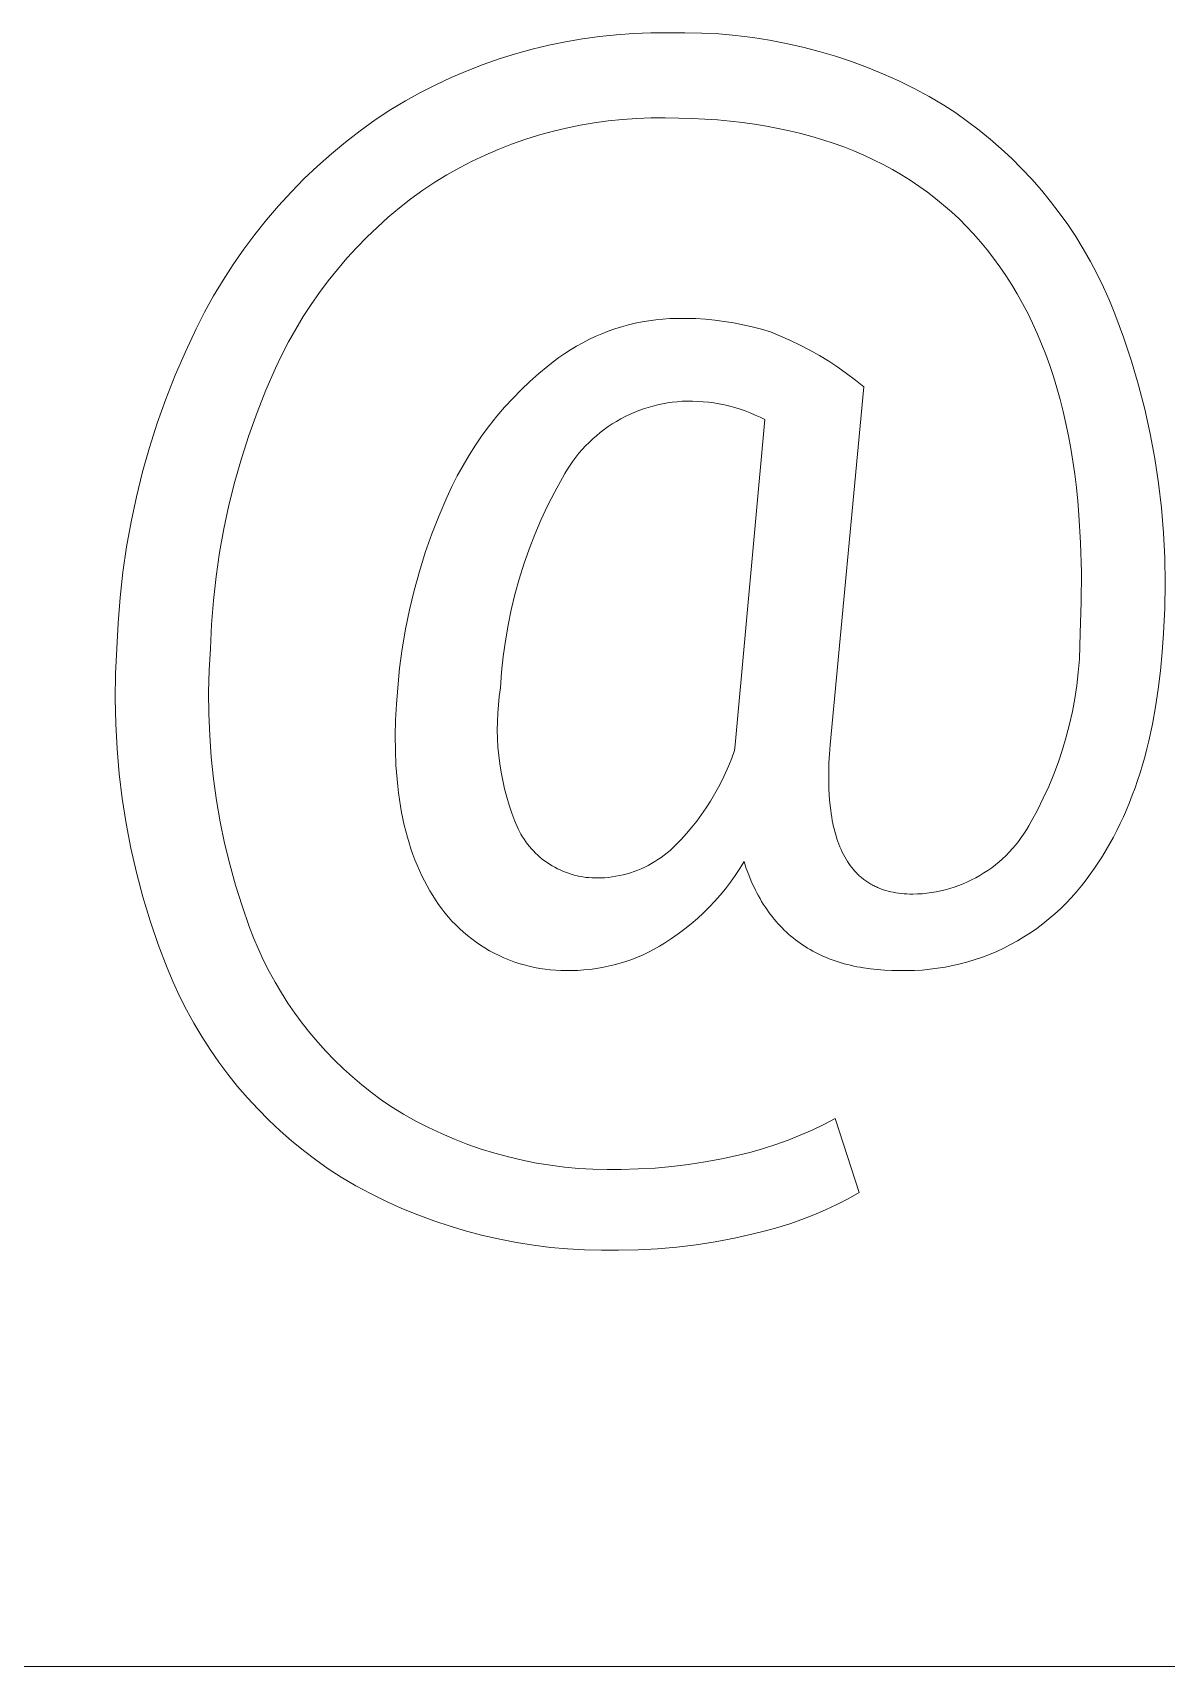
# Model space of a CAD drawing. Header units: millimetres. Extents: x 578 to 4608, y -138 to 2677.
# Drawn here: x 3413.9 to 3459.9, y 87 to 153.3 of the extents above; entities that cross this region are included whole.
import ezdxf

# ---------------------------------------------------------------- set-up
doc = ezdxf.new("R2010")
doc.units = ezdxf.units.MM
doc.header["$MEASUREMENT"] = 0
doc.layers.add('Domyślny', color=7, linetype='Continuous', true_color=0x000000)

msp = doc.modelspace()

# ---------------------------------------------------------------- linework, layer by layer
at = {"layer": 'Domyślny', "color": 18, "lineweight": 15, "true_color": 0x000000}
for p, q in [((3436.19, 153.006), (3436.879, 153.101)), ((3436.879, 153.101), (3437.572, 153.172)), ((3437.572, 153.172), (3438.266, 153.22)), ((3438.266, 153.22), (3438.961, 153.245)), ((3438.961, 153.245), (3439.657, 153.246)), ((3439.657, 153.246), (3440.347, 153.255)), ((3440.347, 153.255), (3441.036, 153.24)), ((3441.036, 153.24), (3441.725, 153.203)), ((3441.725, 153.203), (3442.412, 153.142)), ((3442.412, 153.142), (3443.097, 153.058)), ((3433.476, 152.4), (3434.146, 152.586)), ((3434.146, 152.586), (3434.823, 152.749)), ((3434.823, 152.749), (3435.504, 152.889)), ((3435.504, 152.889), (3436.19, 153.006)), ((3443.097, 153.058), (3443.778, 152.952)), ((3443.778, 152.952), (3444.456, 152.822)), ((3444.456, 152.822), (3445.129, 152.67)), ((3445.129, 152.67), (3445.796, 152.496)), ((3445.796, 152.496), (3446.457, 152.299)), ((3431.507, 151.71), (3432.155, 151.962)), ((3432.155, 151.962), (3432.812, 152.192)), ((3432.812, 152.192), (3433.476, 152.4)), ((3446.457, 152.299), (3447.111, 152.081)), ((3447.111, 152.081), (3447.758, 151.84)), ((3447.758, 151.84), (3448.396, 151.578)), ((3429.617, 150.826), (3430.237, 151.141)), ((3430.237, 151.141), (3430.867, 151.436)), ((3430.867, 151.436), (3431.507, 151.71)), ((3448.396, 151.578), (3449.025, 151.295)), ((3449.025, 151.295), (3449.644, 150.99)), ((3428.41, 150.133), (3429.008, 150.489)), ((3429.008, 150.489), (3429.617, 150.826)), ((3449.644, 150.99), (3450.252, 150.665)), ((3450.252, 150.665), (3450.85, 150.32)), ((3427.785, 149.715), (3428.41, 150.133)), ((3438.392, 149.778), (3437.814, 149.738)), ((3438.97, 149.797), (3438.392, 149.778)), ((3439.549, 149.797), (3438.97, 149.797)), ((3440.094, 149.792), (3439.549, 149.797)), ((3440.629, 149.776), (3440.094, 149.792)), ((3441.156, 149.75), (3440.629, 149.776)), ((3450.85, 150.32), (3451.338, 149.997)), ((3451.338, 149.997), (3451.816, 149.658)), ((3426.579, 148.817), (3427.174, 149.276)), ((3427.174, 149.276), (3427.785, 149.715)), ((3434.963, 149.25), (3434.405, 149.095)), ((3435.526, 149.386), (3434.963, 149.25)), ((3436.093, 149.503), (3435.526, 149.386)), ((3436.664, 149.601), (3436.093, 149.503)), ((3437.238, 149.68), (3436.664, 149.601)), ((3437.814, 149.738), (3437.238, 149.68)), ((3441.673, 149.713), (3441.156, 149.75)), ((3442.182, 149.666), (3441.673, 149.713)), ((3442.682, 149.609), (3442.182, 149.666)), ((3443.174, 149.541), (3442.682, 149.609)), ((3443.656, 149.462), (3443.174, 149.541)), ((3444.13, 149.373), (3443.656, 149.462)), ((3444.595, 149.274), (3444.13, 149.373)), ((3445.051, 149.164), (3444.595, 149.274)), ((3445.499, 149.044), (3445.051, 149.164)), ((3451.816, 149.658), (3452.282, 149.303)), ((3452.282, 149.303), (3452.737, 148.933)), ((3426, 148.338), (3426.579, 148.817)), ((3432.767, 148.517), (3432.235, 148.287)), ((3433.307, 148.728), (3432.767, 148.517)), ((3433.853, 148.921), (3433.307, 148.728)), ((3434.405, 149.095), (3433.853, 148.921)), ((3445.938, 148.913), (3445.499, 149.044)), ((3446.367, 148.772), (3445.938, 148.913)), ((3446.789, 148.62), (3446.367, 148.772)), ((3447.201, 148.458), (3446.789, 148.62)), ((3447.604, 148.286), (3447.201, 148.458)), ((3452.737, 148.933), (3453.178, 148.548)), ((3453.178, 148.548), (3453.606, 148.148)), ((3424.891, 147.321), (3425.437, 147.839)), ((3425.437, 147.839), (3426, 148.338)), ((3431.712, 148.04), (3431.197, 147.775)), ((3432.235, 148.287), (3431.712, 148.04)), ((3447.999, 148.103), (3447.604, 148.286)), ((3448.385, 147.909), (3447.999, 148.103)), ((3448.763, 147.705), (3448.385, 147.909)), ((3453.606, 148.148), (3454.021, 147.734)), ((3424.364, 146.785), (3424.891, 147.321)), ((3430.195, 147.193), (3429.706, 146.86)), ((3430.691, 147.493), (3430.195, 147.193)), ((3431.197, 147.775), (3430.691, 147.493)), ((3449.131, 147.491), (3448.763, 147.705)), ((3449.491, 147.266), (3449.131, 147.491)), ((3449.842, 147.031), (3449.491, 147.266)), ((3454.021, 147.734), (3454.422, 147.307)), ((3454.422, 147.307), (3454.808, 146.866)), ((3423.855, 146.232), (3424.364, 146.785)), ((3429.229, 146.511), (3428.763, 146.146)), ((3429.706, 146.86), (3429.229, 146.511)), ((3450.184, 146.785), (3449.842, 147.031)), ((3450.518, 146.529), (3450.184, 146.785)), ((3450.843, 146.262), (3450.518, 146.529)), ((3454.808, 146.866), (3455.18, 146.413)), ((3423.365, 145.661), (3423.855, 146.232)), ((3428.763, 146.146), (3428.31, 145.766)), ((3451.159, 145.985), (3450.843, 146.262)), ((3451.466, 145.697), (3451.159, 145.985)), ((3455.18, 146.413), (3455.536, 145.947)), ((3455.536, 145.947), (3455.876, 145.47)), ((3422.895, 145.074), (3423.365, 145.661)), ((3427.869, 145.371), (3427.442, 144.962)), ((3428.31, 145.766), (3427.869, 145.371)), ((3451.764, 145.399), (3451.466, 145.697)), ((3452.054, 145.091), (3451.764, 145.399)), ((3455.876, 145.47), (3456.2, 144.982)), ((3422.017, 143.854), (3422.446, 144.472)), ((3422.446, 144.472), (3422.895, 145.074)), ((3427.028, 144.539), (3426.629, 144.102)), ((3427.442, 144.962), (3427.028, 144.539)), ((3452.335, 144.772), (3452.054, 145.091)), ((3452.608, 144.442), (3452.335, 144.772)), ((3456.2, 144.982), (3456.508, 144.484)), ((3456.508, 144.484), (3456.799, 143.975)), ((3421.609, 143.222), (3422.017, 143.854)), ((3426.629, 144.102), (3426.244, 143.652)), ((3452.871, 144.104), (3452.608, 144.442)), ((3453.125, 143.756), (3452.871, 144.104)), ((3456.799, 143.975), (3457.072, 143.457)), ((3421.224, 142.577), (3421.609, 143.222)), ((3425.874, 143.19), (3425.52, 142.716)), ((3426.244, 143.652), (3425.874, 143.19)), ((3453.369, 143.399), (3453.125, 143.756)), ((3453.604, 143.032), (3453.369, 143.399)), ((3457.072, 143.457), (3457.329, 142.93)), ((3420.86, 141.918), (3421.224, 142.577)), ((3425.52, 142.716), (3425.182, 142.231)), ((3453.83, 142.656), (3453.604, 143.032)), ((3454.046, 142.27), (3453.83, 142.656)), ((3457.329, 142.93), (3457.567, 142.395)), ((3420.519, 141.248), (3420.86, 141.918)), ((3425.182, 142.231), (3424.859, 141.735)), ((3454.253, 141.875), (3454.046, 142.27)), ((3454.45, 141.47), (3454.253, 141.875)), ((3457.567, 142.395), (3457.788, 141.852)), ((3457.788, 141.852), (3458.14, 140.899)), ((3420.077, 140.311), (3420.519, 141.248)), ((3424.554, 141.228), (3424.265, 140.711)), ((3424.859, 141.735), (3424.554, 141.228)), ((3437.237, 141.145), (3437.506, 141.239)), ((3437.506, 141.239), (3437.777, 141.324)), ((3437.777, 141.324), (3438.051, 141.399)), ((3438.051, 141.399), (3438.328, 141.466)), ((3438.328, 141.466), (3438.606, 141.523)), ((3438.606, 141.523), (3438.887, 141.57)), ((3438.887, 141.57), (3439.168, 141.608)), ((3439.168, 141.608), (3439.451, 141.636)), ((3439.451, 141.636), (3439.735, 141.655)), ((3439.735, 141.655), (3440.019, 141.664)), ((3440.019, 141.664), (3440.405, 141.665)), ((3440.405, 141.665), (3440.79, 141.654)), ((3440.79, 141.654), (3441.175, 141.63)), ((3441.175, 141.63), (3441.558, 141.593)), ((3441.558, 141.593), (3441.941, 141.544)), ((3441.941, 141.544), (3442.321, 141.482)), ((3442.321, 141.482), (3442.699, 141.409)), ((3442.699, 141.409), (3443.075, 141.323)), ((3443.075, 141.323), (3443.448, 141.224)), ((3443.448, 141.224), (3443.817, 141.114)), ((3454.638, 141.056), (3454.45, 141.47)), ((3424.265, 140.711), (3423.994, 140.186)), ((3435.707, 140.396), (3435.951, 140.542)), ((3435.951, 140.542), (3436.2, 140.68)), ((3436.2, 140.68), (3436.453, 140.809)), ((3436.453, 140.809), (3436.711, 140.93)), ((3436.711, 140.93), (3436.972, 141.042)), ((3436.972, 141.042), (3437.237, 141.145)), ((3443.817, 141.114), (3444.227, 140.95)), ((3444.227, 140.95), (3444.631, 140.772)), ((3444.631, 140.772), (3445.028, 140.581)), ((3445.028, 140.581), (3445.419, 140.377)), ((3454.817, 140.632), (3454.638, 141.056)), ((3454.986, 140.199), (3454.817, 140.632)), ((3458.14, 140.899), (3458.459, 139.935)), ((3419.665, 139.36), (3420.077, 140.311)), ((3423.994, 140.186), (3423.74, 139.651)), ((3434.785, 139.732), (3435.007, 139.909)), ((3435.007, 139.909), (3435.235, 140.079)), ((3435.235, 140.079), (3435.468, 140.242)), ((3435.468, 140.242), (3435.707, 140.396)), ((3445.419, 140.377), (3445.803, 140.16)), ((3445.803, 140.16), (3446.18, 139.929)), ((3446.18, 139.929), (3446.548, 139.687)), ((3455.146, 139.756), (3454.986, 140.199)), ((3458.459, 139.935), (3458.745, 138.96)), ((3419.285, 138.395), (3419.665, 139.36)), ((3423.74, 139.651), (3423.347, 138.753)), ((3434.049, 139.101), (3434.412, 139.423)), ((3434.412, 139.423), (3434.785, 139.732)), ((3446.548, 139.687), (3446.908, 139.432)), ((3446.908, 139.432), (3447.26, 139.165)), ((3447.26, 139.165), (3447.602, 138.886)), ((3455.296, 139.304), (3455.146, 139.756)), ((3455.437, 138.842), (3455.296, 139.304)), ((3423.347, 138.753), (3422.985, 137.842)), ((3433.358, 138.422), (3433.698, 138.768)), ((3433.698, 138.768), (3434.049, 139.101)), ((3447.602, 138.886), (3446.233, 124.365)), ((3455.569, 138.371), (3455.437, 138.842)), ((3458.745, 138.96), (3458.999, 137.977)), ((3418.938, 137.419), (3419.285, 138.395)), ((3422.985, 137.842), (3422.653, 136.92)), ((3432.716, 137.696), (3433.031, 138.064)), ((3433.031, 138.064), (3433.358, 138.422)), ((3438.287, 137.85), (3438.103, 137.769)), ((3438.473, 137.925), (3438.287, 137.85)), ((3438.662, 137.993), (3438.473, 137.925)), ((3438.853, 138.055), (3438.662, 137.993)), ((3439.047, 138.11), (3438.853, 138.055)), ((3439.241, 138.159), (3439.047, 138.11)), ((3439.438, 138.201), (3439.241, 138.159)), ((3439.636, 138.236), (3439.438, 138.201)), ((3439.835, 138.265), (3439.636, 138.236)), ((3440.034, 138.286), (3439.835, 138.265)), ((3440.235, 138.301), (3440.034, 138.286)), ((3440.435, 138.309), (3440.235, 138.301)), ((3440.654, 138.308), (3440.435, 138.309)), ((3440.872, 138.3), (3440.654, 138.308)), ((3441.09, 138.285), (3440.872, 138.3)), ((3441.307, 138.262), (3441.09, 138.285)), ((3441.523, 138.233), (3441.307, 138.262)), ((3441.738, 138.196), (3441.523, 138.233)), ((3441.952, 138.152), (3441.738, 138.196)), ((3442.165, 138.102), (3441.952, 138.152)), ((3442.375, 138.044), (3442.165, 138.102)), ((3442.584, 137.98), (3442.375, 138.044)), ((3442.79, 137.909), (3442.584, 137.98)), ((3442.994, 137.831), (3442.79, 137.909)), ((3455.691, 137.89), (3455.569, 138.371)), ((3455.804, 137.399), (3455.691, 137.89)), ((3458.999, 137.977), (3459.219, 136.985)), ((3418.622, 136.432), (3418.938, 137.419)), ((3432.126, 136.927), (3432.414, 137.317)), ((3432.414, 137.317), (3432.716, 137.696)), ((3437.231, 137.273), (3437.068, 137.156)), ((3437.399, 137.384), (3437.231, 137.273)), ((3437.57, 137.489), (3437.399, 137.384)), ((3437.744, 137.589), (3437.57, 137.489)), ((3437.922, 137.682), (3437.744, 137.589)), ((3438.103, 137.769), (3437.922, 137.682)), ((3442.381, 124.365), (3443.589, 137.557)), ((3443.195, 137.746), (3442.994, 137.831)), ((3443.394, 137.655), (3443.195, 137.746)), ((3443.589, 137.557), (3443.394, 137.655)), ((3455.908, 136.899), (3455.804, 137.399)), ((3422.653, 136.92), (3422.353, 135.987)), ((3431.59, 136.12), (3431.851, 136.528)), ((3431.851, 136.528), (3432.126, 136.927)), ((3436.457, 136.636), (3436.315, 136.493)), ((3436.603, 136.774), (3436.457, 136.636)), ((3436.753, 136.906), (3436.603, 136.774)), ((3436.908, 137.034), (3436.753, 136.906)), ((3437.068, 137.156), (3436.908, 137.034)), ((3456.002, 136.39), (3455.908, 136.899)), ((3459.219, 136.985), (3459.406, 135.987)), ((3418.34, 135.434), (3418.622, 136.432)), ((3422.353, 135.987), (3422.083, 135.045)), ((3431.343, 135.703), (3431.59, 136.12)), ((3435.801, 135.876), (3435.686, 135.712)), ((3435.922, 136.037), (3435.801, 135.876)), ((3436.048, 136.193), (3435.922, 136.037)), ((3436.179, 136.346), (3436.048, 136.193)), ((3436.315, 136.493), (3436.179, 136.346)), ((3456.087, 135.871), (3456.002, 136.39)), ((3456.162, 135.342), (3456.087, 135.871)), ((3459.406, 135.987), (3459.559, 134.982)), ((3418.09, 134.429), (3418.34, 135.434)), ((3430.894, 134.844), (3431.111, 135.277)), ((3431.111, 135.277), (3431.343, 135.703)), ((3435.376, 135.195), (3435.066, 134.635)), ((3435.473, 135.371), (3435.376, 135.195)), ((3435.577, 135.543), (3435.473, 135.371)), ((3435.686, 135.712), (3435.577, 135.543)), ((3456.229, 134.804), (3456.162, 135.342)), ((3422.083, 135.045), (3421.846, 134.094)), ((3430.692, 134.404), (3430.894, 134.844)), ((3435.066, 134.635), (3434.775, 134.064)), ((3456.286, 134.257), (3456.229, 134.804)), ((3459.559, 134.982), (3459.678, 133.974)), ((3417.874, 133.415), (3418.09, 134.429)), ((3421.846, 134.094), (3421.64, 133.135)), ((3430.373, 133.667), (3430.692, 134.404)), ((3434.775, 134.064), (3434.504, 133.484)), ((3456.333, 133.7), (3456.286, 134.257)), ((3459.678, 133.974), (3459.763, 132.961)), ((3417.691, 132.395), (3417.874, 133.415)), ((3430.08, 132.92), (3430.373, 133.667)), ((3434.504, 133.484), (3434.252, 132.895)), ((3456.4, 132.557), (3456.333, 133.7)), ((3421.64, 133.135), (3421.466, 132.171)), ((3429.812, 132.164), (3430.08, 132.92)), ((3434.252, 132.895), (3434.021, 132.298)), ((3456.43, 131.377), (3456.4, 132.557)), ((3459.763, 132.961), (3459.814, 131.947)), ((3417.542, 131.369), (3417.691, 132.395)), ((3421.466, 132.171), (3421.325, 131.201)), ((3429.572, 131.398), (3429.812, 132.164)), ((3434.021, 132.298), (3433.809, 131.694)), ((3459.814, 131.947), (3459.83, 130.931)), ((3417.426, 130.339), (3417.542, 131.369)), ((3429.357, 130.625), (3429.572, 131.398)), ((3433.809, 131.694), (3433.618, 131.083)), ((3456.423, 130.158), (3456.43, 131.377)), ((3421.325, 131.201), (3421.216, 130.227)), ((3429.17, 129.845), (3429.357, 130.625)), ((3433.618, 131.083), (3433.447, 130.465)), ((3459.83, 130.931), (3459.813, 129.916)), ((3417.345, 129.306), (3417.426, 130.339)), ((3421.216, 130.227), (3421.14, 129.25)), ((3433.447, 130.465), (3433.297, 129.843)), ((3456.379, 128.901), (3456.423, 130.158)), ((3459.813, 129.916), (3459.761, 128.901)), ((3417.298, 128.27), (3417.345, 129.306)), ((3421.14, 129.25), (3421.096, 128.27)), ((3429.009, 129.059), (3429.17, 129.845)), ((3433.297, 129.843), (3433.169, 129.215)), ((3428.876, 128.267), (3429.009, 129.059)), ((3433.061, 128.584), (3432.975, 127.949)), ((3433.169, 129.215), (3433.061, 128.584)), ((3456.373, 128.368), (3456.379, 128.901)), ((3459.761, 128.901), (3459.711, 128.121)), ((3417.247, 127.255), (3417.298, 128.27)), ((3421.096, 128.27), (3421.045, 127.39)), ((3428.77, 127.472), (3428.876, 128.267)), ((3432.975, 127.949), (3432.91, 127.312)), ((3456.349, 127.836), (3456.373, 128.368)), ((3459.711, 128.121), (3459.641, 127.362)), ((3417.231, 126.238), (3417.247, 127.255)), ((3421.045, 127.39), (3421.022, 126.508)), ((3428.692, 126.673), (3428.77, 127.472)), ((3432.91, 127.312), (3432.866, 126.673)), ((3456.246, 126.775), (3456.307, 127.305)), ((3456.307, 127.305), (3456.349, 127.836)), ((3459.641, 127.362), (3459.552, 126.623)), ((3428.641, 126.011), (3428.692, 126.673)), ((3432.866, 126.673), (3432.816, 126.333)), ((3456.166, 126.248), (3456.246, 126.775)), ((3459.552, 126.623), (3459.444, 125.904)), ((3417.251, 125.221), (3417.231, 126.238)), ((3421.022, 126.508), (3421.029, 125.626)), ((3428.609, 125.366), (3428.641, 126.011)), ((3432.778, 125.992), (3432.751, 125.65)), ((3432.816, 126.333), (3432.778, 125.992)), ((3456.069, 125.725), (3456.166, 126.248)), ((3421.029, 125.626), (3421.064, 124.744)), ((3428.595, 124.74), (3428.609, 125.366)), ((3432.736, 125.306), (3432.732, 124.963)), ((3432.751, 125.65), (3432.736, 125.306)), ((3455.953, 125.204), (3456.069, 125.725)), ((3459.444, 125.904), (3459.316, 125.207)), ((3417.304, 124.206), (3417.251, 125.221)), ((3421.064, 124.744), (3421.128, 123.864)), ((3428.599, 124.132), (3428.595, 124.74)), ((3432.732, 124.963), (3432.74, 124.619)), ((3432.74, 124.619), (3432.76, 124.276)), ((3455.667, 124.178), (3455.819, 124.689)), ((3455.819, 124.689), (3455.953, 125.204)), ((3459.316, 125.207), (3459.168, 124.529)), ((3417.393, 123.193), (3417.304, 124.206)), ((3428.623, 123.542), (3428.599, 124.132)), ((3432.76, 124.276), (3432.791, 123.934)), ((3432.791, 123.934), (3432.833, 123.593)), ((3442.245, 123.83), (3442.354, 124.137)), ((3442.354, 124.137), (3442.381, 124.365)), ((3446.207, 123.992), (3446.189, 123.631)), ((3446.233, 124.365), (3446.207, 123.992)), ((3455.498, 123.673), (3455.667, 124.178)), ((3459.087, 124.198), (3459.001, 123.872)), ((3459.168, 124.529), (3459.087, 124.198)), ((3421.128, 123.864), (3421.221, 122.987)), ((3428.665, 122.971), (3428.623, 123.542)), ((3432.833, 123.593), (3432.887, 123.254)), ((3441.996, 123.228), (3442.125, 123.527)), ((3442.125, 123.527), (3442.245, 123.83)), ((3446.18, 123.282), (3446.179, 122.945)), ((3446.189, 123.631), (3446.18, 123.282)), ((3455.311, 123.174), (3455.498, 123.673)), ((3458.91, 123.552), (3458.815, 123.236)), ((3459.001, 123.872), (3458.91, 123.552)), ((3417.517, 122.184), (3417.393, 123.193)), ((3421.221, 122.987), (3421.343, 122.113)), ((3428.693, 122.692), (3428.665, 122.971)), ((3428.725, 122.417), (3428.693, 122.692)), ((3432.887, 123.254), (3432.952, 122.917)), ((3432.952, 122.917), (3433.029, 122.582)), ((3441.55, 122.359), (3441.708, 122.644)), ((3441.708, 122.644), (3441.857, 122.934)), ((3441.857, 122.934), (3441.996, 123.228)), ((3446.179, 122.945), (3446.187, 122.62)), ((3446.187, 122.62), (3446.203, 122.306)), ((3454.885, 122.197), (3455.106, 122.681)), ((3455.106, 122.681), (3455.311, 123.174)), ((3458.609, 122.62), (3458.498, 122.32)), ((3458.714, 122.926), (3458.609, 122.62)), ((3458.815, 123.236), (3458.714, 122.926)), ((3417.675, 121.179), (3417.517, 122.184)), ((3421.343, 122.113), (3421.493, 121.244)), ((3428.763, 122.147), (3428.725, 122.417)), ((3428.805, 121.882), (3428.763, 122.147)), ((3433.029, 122.582), (3433.116, 122.25)), ((3433.116, 122.25), (3433.215, 121.921)), ((3441.205, 121.806), (3441.382, 122.08)), ((3441.382, 122.08), (3441.55, 122.359)), ((3446.203, 122.306), (3446.228, 122.005)), ((3446.228, 122.005), (3446.261, 121.715)), ((3454.647, 121.72), (3454.885, 122.197)), ((3458.383, 122.025), (3458.263, 121.736)), ((3458.498, 122.32), (3458.383, 122.025)), ((3428.851, 121.622), (3428.805, 121.882)), ((3428.903, 121.365), (3428.851, 121.622)), ((3428.959, 121.114), (3428.903, 121.365)), ((3433.215, 121.921), (3433.325, 121.595)), ((3433.325, 121.595), (3433.446, 121.274)), ((3433.446, 121.274), (3433.577, 120.956)), ((3440.623, 121.022), (3440.825, 121.277)), ((3440.825, 121.277), (3441.02, 121.538)), ((3441.02, 121.538), (3441.205, 121.806)), ((3446.261, 121.715), (3446.28, 121.575)), ((3446.28, 121.575), (3446.302, 121.437)), ((3446.302, 121.437), (3446.326, 121.303)), ((3446.326, 121.303), (3446.352, 121.171)), ((3454.393, 121.251), (3454.647, 121.72)), ((3458.138, 121.451), (3458.008, 121.172)), ((3458.263, 121.736), (3458.138, 121.451)), ((3417.868, 120.181), (3417.675, 121.179)), ((3421.493, 121.244), (3421.672, 120.38)), ((3429.02, 120.867), (3428.959, 121.114)), ((3429.085, 120.624), (3429.02, 120.867)), ((3429.155, 120.387), (3429.085, 120.624)), ((3433.577, 120.956), (3433.632, 120.848)), ((3433.632, 120.848), (3433.691, 120.742)), ((3433.691, 120.742), (3433.753, 120.637)), ((3433.753, 120.637), (3433.819, 120.535)), ((3440.192, 120.532), (3440.412, 120.773)), ((3440.412, 120.773), (3440.623, 121.022)), ((3446.352, 121.171), (3446.38, 121.043)), ((3446.38, 121.043), (3446.41, 120.917)), ((3446.41, 120.917), (3446.443, 120.794)), ((3446.443, 120.794), (3446.477, 120.675)), ((3446.477, 120.675), (3446.514, 120.558)), ((3453.993, 120.602), (3454.101, 120.759)), ((3454.101, 120.759), (3454.204, 120.92)), ((3454.204, 120.92), (3454.301, 121.084)), ((3454.301, 121.084), (3454.393, 121.251)), ((3457.734, 120.628), (3457.59, 120.364)), ((3457.874, 120.897), (3457.734, 120.628)), ((3458.008, 121.172), (3457.874, 120.897)), ((3418.095, 119.189), (3417.868, 120.181)), ((3421.672, 120.38), (3421.879, 119.523)), ((3429.23, 120.153), (3429.155, 120.387)), ((3429.309, 119.925), (3429.23, 120.153)), ((3433.819, 120.535), (3433.888, 120.435)), ((3433.888, 120.435), (3433.961, 120.338)), ((3433.961, 120.338), (3434.037, 120.243)), ((3434.037, 120.243), (3434.116, 120.151)), ((3434.116, 120.151), (3434.198, 120.062)), ((3434.198, 120.062), (3434.284, 119.975)), ((3434.284, 119.975), (3434.372, 119.892)), ((3439.503, 119.891), (3439.624, 119.987)), ((3439.624, 119.987), (3439.742, 120.087)), ((3439.742, 120.087), (3439.855, 120.191)), ((3439.855, 120.191), (3439.966, 120.299)), ((3439.966, 120.299), (3440.192, 120.532)), ((3446.514, 120.558), (3446.552, 120.444)), ((3446.552, 120.444), (3446.593, 120.333)), ((3446.593, 120.333), (3446.636, 120.226)), ((3446.636, 120.226), (3446.681, 120.121)), ((3446.681, 120.121), (3446.728, 120.019)), ((3446.728, 120.019), (3446.777, 119.92)), ((3453.373, 119.879), (3453.507, 120.015)), ((3453.507, 120.015), (3453.636, 120.155)), ((3453.636, 120.155), (3453.76, 120.3)), ((3453.76, 120.3), (3453.879, 120.449)), ((3453.879, 120.449), (3453.993, 120.602)), ((3457.44, 120.106), (3457.286, 119.852)), ((3457.59, 120.364), (3457.44, 120.106)), ((3421.879, 119.523), (3422.114, 118.672)), ((3429.394, 119.7), (3429.309, 119.925)), ((3429.483, 119.481), (3429.394, 119.7)), ((3429.576, 119.266), (3429.483, 119.481)), ((3434.372, 119.892), (3434.463, 119.811)), ((3434.463, 119.811), (3434.557, 119.734)), ((3434.557, 119.734), (3434.653, 119.66)), ((3434.653, 119.66), (3434.752, 119.59)), ((3434.752, 119.59), (3434.853, 119.523)), ((3434.853, 119.523), (3434.956, 119.459)), ((3434.956, 119.459), (3435.062, 119.399)), ((3435.062, 119.399), (3435.17, 119.342)), ((3435.17, 119.342), (3435.279, 119.29)), ((3435.279, 119.29), (3435.39, 119.241)), ((3438.29, 119.229), (3438.434, 119.284)), ((3438.434, 119.284), (3438.576, 119.343)), ((3438.576, 119.343), (3438.717, 119.408)), ((3438.717, 119.408), (3438.854, 119.477)), ((3438.854, 119.477), (3438.99, 119.551)), ((3438.99, 119.551), (3439.123, 119.629)), ((3439.123, 119.629), (3439.252, 119.712)), ((3439.252, 119.712), (3439.38, 119.799)), ((3439.38, 119.799), (3439.503, 119.891)), ((3442.569, 119.344), (3442.386, 119.067)), ((3442.744, 119.628), (3442.569, 119.344)), ((3442.835, 119.356), (3442.744, 119.628)), ((3442.933, 119.094), (3442.835, 119.356)), ((3446.777, 119.92), (3446.828, 119.824)), ((3446.828, 119.824), (3446.882, 119.731)), ((3446.882, 119.731), (3446.937, 119.641)), ((3446.937, 119.641), (3446.995, 119.554)), ((3446.995, 119.554), (3447.055, 119.469)), ((3447.055, 119.469), (3447.117, 119.388)), ((3447.117, 119.388), (3447.181, 119.31)), ((3447.181, 119.31), (3447.214, 119.272)), ((3452.637, 119.274), (3452.792, 119.384)), ((3452.792, 119.384), (3452.944, 119.5)), ((3452.944, 119.5), (3453.091, 119.621)), ((3453.091, 119.621), (3453.234, 119.748)), ((3453.234, 119.748), (3453.373, 119.879)), ((3456.963, 119.36), (3456.794, 119.122)), ((3457.127, 119.604), (3456.963, 119.36)), ((3457.286, 119.852), (3457.127, 119.604)), ((3418.355, 118.206), (3418.095, 119.189)), ((3422.114, 118.672), (3422.376, 117.83)), ((3429.674, 119.055), (3429.576, 119.266)), ((3429.777, 118.849), (3429.674, 119.055)), ((3429.885, 118.648), (3429.777, 118.849)), ((3429.998, 118.451), (3429.885, 118.648)), ((3435.39, 119.241), (3435.503, 119.196)), ((3435.503, 119.196), (3435.617, 119.155)), ((3435.617, 119.155), (3435.733, 119.117)), ((3435.733, 119.117), (3435.85, 119.084)), ((3435.85, 119.084), (3435.968, 119.055)), ((3435.968, 119.055), (3436.086, 119.03)), ((3436.086, 119.03), (3436.206, 119.009)), ((3436.206, 119.009), (3436.326, 118.992)), ((3436.326, 118.992), (3436.447, 118.979)), ((3436.447, 118.979), (3436.568, 118.971)), ((3436.568, 118.971), (3436.69, 118.966)), ((3436.69, 118.966), (3436.811, 118.966)), ((3436.811, 118.966), (3436.932, 118.97)), ((3436.932, 118.97), (3437.086, 118.978)), ((3437.086, 118.978), (3437.24, 118.991)), ((3437.24, 118.991), (3437.393, 119.009)), ((3437.393, 119.009), (3437.545, 119.033)), ((3437.545, 119.033), (3437.697, 119.062)), ((3437.697, 119.062), (3437.847, 119.096)), ((3437.847, 119.096), (3437.996, 119.136)), ((3437.996, 119.136), (3438.144, 119.18)), ((3438.144, 119.18), (3438.29, 119.229)), ((3442.193, 118.796), (3441.99, 118.532)), ((3442.386, 119.067), (3442.193, 118.796)), ((3443.038, 118.84), (3442.933, 119.094)), ((3443.093, 118.716), (3443.038, 118.84)), ((3443.15, 118.594), (3443.093, 118.716)), ((3447.214, 119.272), (3447.247, 119.235)), ((3447.247, 119.235), (3447.281, 119.198)), ((3447.281, 119.198), (3447.315, 119.162)), ((3447.315, 119.162), (3447.35, 119.127)), ((3447.35, 119.127), (3447.385, 119.093)), ((3447.385, 119.093), (3447.421, 119.059)), ((3447.421, 119.059), (3447.458, 119.027)), ((3447.458, 119.027), (3447.495, 118.994)), ((3447.495, 118.994), (3447.532, 118.963)), ((3447.532, 118.963), (3447.571, 118.932)), ((3447.571, 118.932), (3447.609, 118.903)), ((3447.609, 118.903), (3447.648, 118.873)), ((3447.648, 118.873), (3447.688, 118.845)), ((3447.688, 118.845), (3447.728, 118.817)), ((3447.728, 118.817), (3447.769, 118.79)), ((3447.769, 118.79), (3447.81, 118.764)), ((3447.81, 118.764), (3447.852, 118.739)), ((3447.852, 118.739), (3447.894, 118.714)), ((3447.894, 118.714), (3447.937, 118.69)), ((3447.937, 118.69), (3447.981, 118.667)), ((3447.981, 118.667), (3448.024, 118.644)), ((3448.024, 118.644), (3448.069, 118.623)), ((3448.069, 118.623), (3448.114, 118.601)), ((3451.275, 118.595), (3451.455, 118.659)), ((3451.455, 118.659), (3451.632, 118.729)), ((3451.632, 118.729), (3451.807, 118.805)), ((3451.807, 118.805), (3451.979, 118.887)), ((3451.979, 118.887), (3452.149, 118.975)), ((3452.149, 118.975), (3452.315, 119.069)), ((3452.315, 119.069), (3452.477, 119.169)), ((3452.477, 119.169), (3452.637, 119.274)), ((3456.43, 118.641), (3456.231, 118.4)), ((3456.62, 118.889), (3456.43, 118.641)), ((3456.794, 119.122), (3456.62, 118.889)), ((3418.65, 117.233), (3418.355, 118.206)), ((3430.115, 118.259), (3429.998, 118.451)), ((3430.23, 118.075), (3430.115, 118.259)), ((3430.351, 117.895), (3430.23, 118.075)), ((3441.559, 118.026), (3441.331, 117.784)), ((3441.779, 118.275), (3441.559, 118.026)), ((3441.99, 118.532), (3441.779, 118.275)), ((3443.208, 118.474), (3443.15, 118.594)), ((3443.269, 118.357), (3443.208, 118.474)), ((3443.33, 118.242), (3443.269, 118.357)), ((3443.394, 118.129), (3443.33, 118.242)), ((3443.459, 118.018), (3443.394, 118.129)), ((3443.526, 117.909), (3443.459, 118.018)), ((3448.114, 118.601), (3448.159, 118.581)), ((3448.159, 118.581), (3448.205, 118.562)), ((3448.205, 118.562), (3448.252, 118.543)), ((3448.252, 118.543), (3448.299, 118.525)), ((3448.299, 118.525), (3448.395, 118.491)), ((3448.395, 118.491), (3448.493, 118.46)), ((3448.493, 118.46), (3448.593, 118.432)), ((3448.593, 118.432), (3448.695, 118.407)), ((3448.695, 118.407), (3448.799, 118.385)), ((3448.799, 118.385), (3448.905, 118.365)), ((3448.905, 118.365), (3449.014, 118.349)), ((3449.014, 118.349), (3449.124, 118.336)), ((3449.124, 118.336), (3449.237, 118.326)), ((3449.237, 118.326), (3449.352, 118.318)), ((3449.352, 118.318), (3449.469, 118.314)), ((3449.469, 118.314), (3449.588, 118.312)), ((3449.588, 118.312), (3449.779, 118.318)), ((3449.779, 118.318), (3449.969, 118.329)), ((3449.969, 118.329), (3450.159, 118.348)), ((3450.159, 118.348), (3450.348, 118.373)), ((3450.348, 118.373), (3450.536, 118.404)), ((3450.536, 118.404), (3450.723, 118.442)), ((3450.723, 118.442), (3450.909, 118.487)), ((3450.909, 118.487), (3451.093, 118.538)), ((3451.093, 118.538), (3451.275, 118.595)), ((3456.023, 118.166), (3455.808, 117.939)), ((3456.231, 118.4), (3456.023, 118.166)), ((3422.376, 117.83), (3422.666, 116.997)), ((3430.478, 117.719), (3430.351, 117.895)), ((3430.611, 117.548), (3430.478, 117.719)), ((3430.75, 117.382), (3430.611, 117.548)), ((3430.895, 117.22), (3430.75, 117.382)), ((3440.851, 117.324), (3440.599, 117.106)), ((3441.095, 117.549), (3440.851, 117.324)), ((3441.331, 117.784), (3441.095, 117.549)), ((3443.595, 117.802), (3443.526, 117.909)), ((3443.665, 117.698), (3443.595, 117.802)), ((3443.737, 117.595), (3443.665, 117.698)), ((3443.81, 117.495), (3443.737, 117.595)), ((3443.886, 117.397), (3443.81, 117.495)), ((3443.963, 117.301), (3443.886, 117.397)), ((3444.042, 117.207), (3443.963, 117.301)), ((3455.117, 117.304), (3454.873, 117.108)), ((3455.355, 117.507), (3455.117, 117.304)), ((3455.585, 117.719), (3455.355, 117.507)), ((3455.808, 117.939), (3455.585, 117.719)), ((3418.978, 116.27), (3418.65, 117.233)), ((3422.666, 116.997), (3422.846, 116.532)), ((3431.045, 117.064), (3430.895, 117.22)), ((3431.201, 116.913), (3431.045, 117.064)), ((3431.361, 116.767), (3431.201, 116.913)), ((3431.527, 116.627), (3431.361, 116.767)), ((3440.074, 116.698), (3439.802, 116.507)), ((3440.34, 116.897), (3440.074, 116.698)), ((3440.599, 117.106), (3440.34, 116.897)), ((3444.122, 117.116), (3444.042, 117.207)), ((3444.204, 117.026), (3444.122, 117.116)), ((3444.288, 116.939), (3444.204, 117.026)), ((3444.374, 116.854), (3444.288, 116.939)), ((3444.461, 116.771), (3444.374, 116.854)), ((3444.55, 116.69), (3444.461, 116.771)), ((3444.64, 116.611), (3444.55, 116.69)), ((3454.365, 116.743), (3454.102, 116.574)), ((3454.622, 116.921), (3454.365, 116.743)), ((3454.873, 117.108), (3454.622, 116.921)), ((3419.338, 115.32), (3418.978, 116.27)), ((3422.846, 116.532), (3423.042, 116.074)), ((3423.042, 116.074), (3423.252, 115.622)), ((3431.697, 116.492), (3431.527, 116.627)), ((3431.872, 116.364), (3431.697, 116.492)), ((3432.051, 116.242), (3431.872, 116.364)), ((3432.234, 116.126), (3432.051, 116.242)), ((3432.421, 116.016), (3432.234, 116.126)), ((3432.612, 115.913), (3432.421, 116.016)), ((3439.093, 116.075), (3438.872, 115.96)), ((3439.31, 116.197), (3439.093, 116.075)), ((3439.523, 116.326), (3439.31, 116.197)), ((3439.802, 116.507), (3439.523, 116.326)), ((3444.733, 116.535), (3444.64, 116.611)), ((3444.827, 116.46), (3444.733, 116.535)), ((3444.923, 116.388), (3444.827, 116.46)), ((3445.02, 116.318), (3444.923, 116.388)), ((3445.119, 116.25), (3445.02, 116.318)), ((3445.22, 116.184), (3445.119, 116.25)), ((3445.323, 116.12), (3445.22, 116.184)), ((3445.427, 116.059), (3445.323, 116.12)), ((3445.533, 115.999), (3445.427, 116.059)), ((3445.64, 115.942), (3445.533, 115.999)), ((3452.996, 115.99), (3452.708, 115.868)), ((3453.28, 116.122), (3452.996, 115.99)), ((3453.559, 116.263), (3453.28, 116.122)), ((3453.833, 116.414), (3453.559, 116.263)), ((3454.102, 116.574), (3453.833, 116.414)), ((3419.579, 114.744), (3419.338, 115.32)), ((3423.252, 115.622), (3423.478, 115.177)), ((3432.806, 115.817), (3432.612, 115.913)), ((3433.004, 115.727), (3432.806, 115.817)), ((3433.204, 115.644), (3433.004, 115.727)), ((3433.407, 115.568), (3433.204, 115.644)), ((3433.613, 115.499), (3433.407, 115.568)), ((3433.821, 115.438), (3433.613, 115.499)), ((3434.03, 115.383), (3433.821, 115.438)), ((3434.242, 115.336), (3434.03, 115.383)), ((3434.455, 115.296), (3434.242, 115.336)), ((3436.989, 115.332), (3436.743, 115.291)), ((3437.233, 115.382), (3436.989, 115.332)), ((3437.475, 115.44), (3437.233, 115.382)), ((3437.715, 115.506), (3437.475, 115.44)), ((3437.952, 115.581), (3437.715, 115.506)), ((3438.187, 115.664), (3437.952, 115.581)), ((3438.419, 115.755), (3438.187, 115.664)), ((3438.647, 115.853), (3438.419, 115.755)), ((3438.872, 115.96), (3438.647, 115.853)), ((3445.75, 115.887), (3445.64, 115.942)), ((3445.861, 115.834), (3445.75, 115.887)), ((3445.974, 115.784), (3445.861, 115.834)), ((3446.088, 115.735), (3445.974, 115.784)), ((3446.204, 115.689), (3446.088, 115.735)), ((3446.322, 115.644), (3446.204, 115.689)), ((3446.442, 115.602), (3446.322, 115.644)), ((3446.563, 115.562), (3446.442, 115.602)), ((3446.686, 115.524), (3446.563, 115.562)), ((3446.811, 115.489), (3446.686, 115.524)), ((3446.937, 115.455), (3446.811, 115.489)), ((3447.065, 115.424), (3446.937, 115.455)), ((3447.195, 115.395), (3447.065, 115.424)), ((3447.326, 115.368), (3447.195, 115.395)), ((3447.46, 115.343), (3447.326, 115.368)), ((3447.595, 115.32), (3447.46, 115.343)), ((3447.87, 115.281), (3447.595, 115.32)), ((3450.907, 115.35), (3450.598, 115.301)), ((3451.214, 115.411), (3450.907, 115.35)), ((3451.519, 115.482), (3451.214, 115.411)), ((3451.821, 115.563), (3451.519, 115.482)), ((3452.12, 115.654), (3451.821, 115.563)), ((3452.416, 115.756), (3452.12, 115.654)), ((3452.708, 115.868), (3452.416, 115.756)), ((3419.841, 114.178), (3419.579, 114.744)), ((3423.478, 115.177), (3423.717, 114.74)), ((3423.717, 114.74), (3423.972, 114.311)), ((3434.67, 115.263), (3434.455, 115.296)), ((3434.885, 115.238), (3434.67, 115.263)), ((3435.101, 115.22), (3434.885, 115.238)), ((3435.318, 115.21), (3435.101, 115.22)), ((3435.535, 115.207), (3435.318, 115.21)), ((3435.751, 115.212), (3435.535, 115.207)), ((3436, 115.219), (3435.751, 115.212)), ((3436.249, 115.234), (3436, 115.219)), ((3436.497, 115.259), (3436.249, 115.234)), ((3436.743, 115.291), (3436.497, 115.259)), ((3448.151, 115.251), (3447.87, 115.281)), ((3448.44, 115.23), (3448.151, 115.251)), ((3448.736, 115.217), (3448.44, 115.23)), ((3449.038, 115.212), (3448.736, 115.217)), ((3449.351, 115.208), (3449.038, 115.212)), ((3449.663, 115.215), (3449.351, 115.208)), ((3449.976, 115.233), (3449.663, 115.215)), ((3450.287, 115.262), (3449.976, 115.233)), ((3450.598, 115.301), (3450.287, 115.262)), ((3420.122, 113.621), (3419.841, 114.178)), ((3423.972, 114.311), (3424.24, 113.891)), ((3420.422, 113.074), (3420.122, 113.621)), ((3424.24, 113.891), (3424.522, 113.48)), ((3424.522, 113.48), (3424.818, 113.079)), ((3420.74, 112.538), (3420.422, 113.074)), ((3424.818, 113.079), (3425.127, 112.687)), ((3425.127, 112.687), (3425.448, 112.306)), ((3421.078, 112.013), (3420.74, 112.538)), ((3421.433, 111.501), (3421.078, 112.013)), ((3425.448, 112.306), (3425.782, 111.936)), ((3421.806, 111.001), (3421.433, 111.501)), ((3425.782, 111.936), (3426.129, 111.577)), ((3426.129, 111.577), (3426.487, 111.23)), ((3422.197, 110.514), (3421.806, 111.001)), ((3426.487, 111.23), (3426.856, 110.895)), ((3426.856, 110.895), (3427.236, 110.573)), ((3422.603, 110.041), (3422.197, 110.514)), ((3423.027, 109.583), (3422.603, 110.041)), ((3427.236, 110.573), (3427.626, 110.263)), ((3427.626, 110.263), (3428.027, 109.966)), ((3423.465, 109.14), (3423.027, 109.583)), ((3428.027, 109.966), (3428.437, 109.683)), ((3428.437, 109.683), (3428.931, 109.385)), ((3428.931, 109.385), (3429.435, 109.104)), ((3423.92, 108.712), (3423.465, 109.14)), ((3424.388, 108.301), (3423.92, 108.712)), ((3429.435, 109.104), (3429.948, 108.84)), ((3429.948, 108.84), (3430.47, 108.595)), ((3445.023, 108.527), (3445.506, 108.74)), ((3445.506, 108.74), (3445.981, 108.968)), ((3445.981, 108.968), (3446.448, 109.213)), ((3446.448, 109.213), (3447.414, 106.207)), ((3424.871, 107.905), (3424.388, 108.301)), ((3430.47, 108.595), (3431.001, 108.368)), ((3431.001, 108.368), (3431.539, 108.159)), ((3431.539, 108.159), (3432.083, 107.97)), ((3443.535, 107.993), (3444.037, 108.154)), ((3444.037, 108.154), (3444.533, 108.332)), ((3444.533, 108.332), (3445.023, 108.527)), ((3425.367, 107.527), (3424.871, 107.905)), ((3425.876, 107.167), (3425.367, 107.527)), ((3432.083, 107.97), (3432.635, 107.799)), ((3432.635, 107.799), (3433.191, 107.648)), ((3433.191, 107.648), (3433.753, 107.516)), ((3433.753, 107.516), (3434.319, 107.403)), ((3434.319, 107.403), (3434.888, 107.311)), ((3440.497, 107.341), (3441.174, 107.446)), ((3441.174, 107.446), (3441.847, 107.574)), ((3441.847, 107.574), (3442.515, 107.724)), ((3442.515, 107.724), (3443.027, 107.849)), ((3443.027, 107.849), (3443.535, 107.993)), ((3426.397, 106.824), (3425.876, 107.167)), ((3426.999, 106.478), (3426.397, 106.824)), ((3434.888, 107.311), (3435.46, 107.238)), ((3435.46, 107.238), (3436.035, 107.185)), ((3436.035, 107.185), (3436.611, 107.152)), ((3436.611, 107.152), (3437.188, 107.139)), ((3437.188, 107.139), (3437.765, 107.146)), ((3437.765, 107.146), (3438.45, 107.161)), ((3438.45, 107.161), (3439.134, 107.198)), ((3439.134, 107.198), (3439.816, 107.258)), ((3439.816, 107.258), (3440.497, 107.341)), ((3427.611, 106.152), (3426.999, 106.478)), ((3428.234, 105.846), (3427.611, 106.152)), ((3447.414, 106.207), (3446.965, 105.955)), ((3428.867, 105.561), (3428.234, 105.846)), ((3429.509, 105.298), (3428.867, 105.561)), ((3446.044, 105.499), (3445.571, 105.295)), ((3446.509, 105.719), (3446.044, 105.499)), ((3446.965, 105.955), (3446.509, 105.719)), ((3430.159, 105.056), (3429.509, 105.298)), ((3430.817, 104.836), (3430.159, 105.056)), ((3431.482, 104.637), (3430.817, 104.836)), ((3444.116, 104.784), (3443.62, 104.648)), ((3444.607, 104.938), (3444.116, 104.784)), ((3445.092, 105.108), (3444.607, 104.938)), ((3445.571, 105.295), (3445.092, 105.108)), ((3432.153, 104.461), (3431.482, 104.637)), ((3432.83, 104.308), (3432.153, 104.461)), ((3433.512, 104.177), (3432.83, 104.308)), ((3434.197, 104.069), (3433.512, 104.177)), ((3434.886, 103.983), (3434.197, 104.069)), ((3440.799, 104.086), (3440.017, 103.991)), ((3441.577, 104.207), (3440.799, 104.086)), ((3442.351, 104.355), (3441.577, 104.207)), ((3443.119, 104.529), (3442.351, 104.355)), ((3443.62, 104.648), (3443.119, 104.529)), ((3435.577, 103.921), (3434.886, 103.983)), ((3436.27, 103.881), (3435.577, 103.921)), ((3436.963, 103.865), (3436.27, 103.881)), ((3437.657, 103.872), (3436.963, 103.865)), ((3438.445, 103.884), (3437.657, 103.872)), ((3439.232, 103.924), (3438.445, 103.884)), ((3440.017, 103.991), (3439.232, 103.924)), ((3085.215, 86.987), (4608.263, 86.987))]:
    msp.add_line(p, q, dxfattribs=at)

doc.saveas('drawing.dxf')
